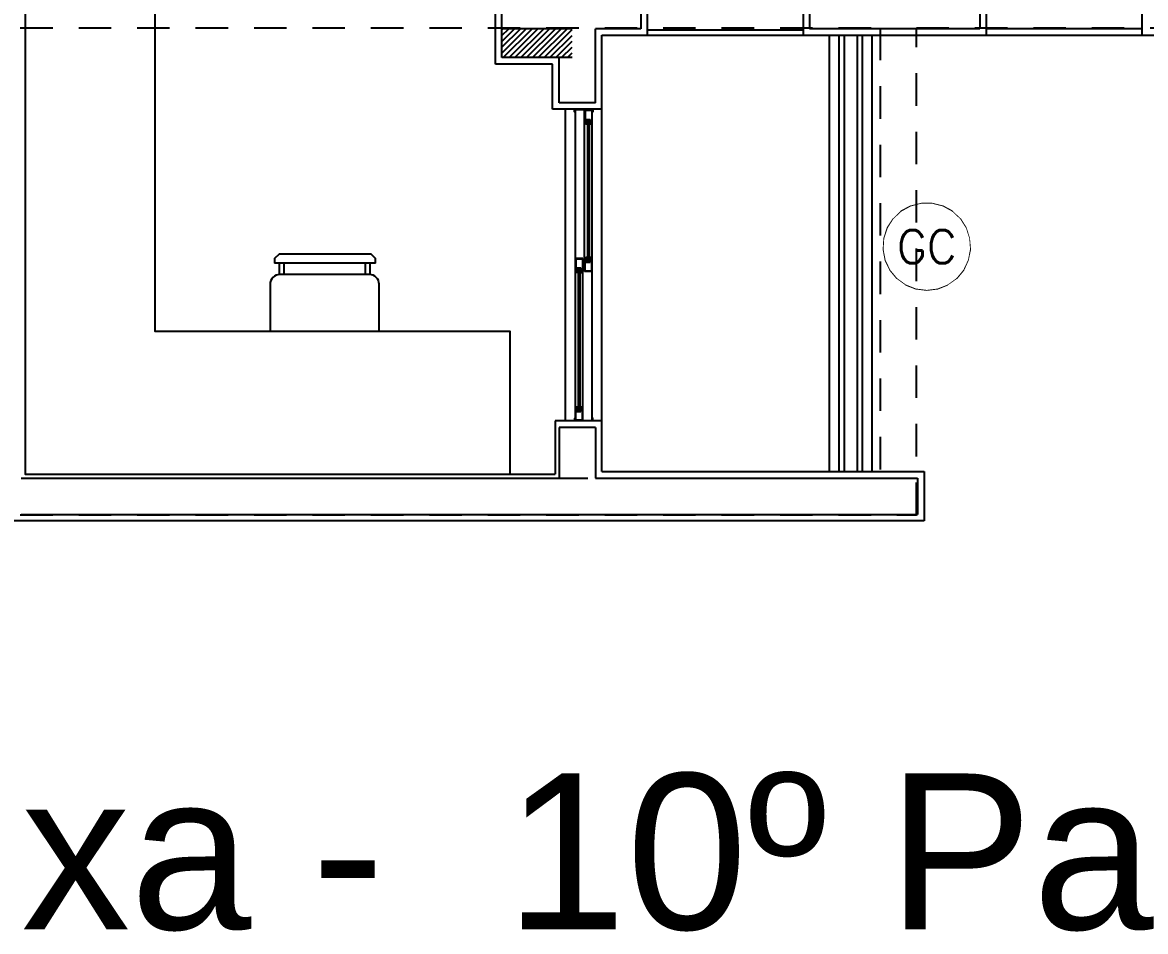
# Model space of a CAD drawing. Header units: millimetres. Extents: x 188.6 to 263.2, y 40.1 to 120.1.
# Drawn here: x 236.949 to 241.272, y 105.883 to 109.383 of the extents above; entities that cross this region are included whole.
import ezdxf
from ezdxf.enums import TextEntityAlignment as Align

# ---------------------------------------------------------------- set-up
doc = ezdxf.new("R2010")
doc.units = ezdxf.units.MM
doc.set_wipeout_variables(frame=1)
doc.linetypes.add('HIDDEN2', pattern=[0.1875, 0.125, -0.0625])
for name, color, linetype in [('ARQ', 8, 'Continuous'), ('ARQ-BASE', 8, 'Continuous'), ('ESTR-VIGAS', 11, 'HIDDEN2'), ('ESTRUTURA', 7, 'Continuous'), ('INC-TEXTO', 7, 'Continuous'), ('TE-ARQ', 8, 'Continuous')]:
    doc.layers.add(name, color=color, linetype=linetype)
doc.styles.add('140-75', font='arial.ttf', dxfattribs={"height": 0.45})
doc.styles.add('ROMANS', font='ROMANS.SHX', dxfattribs={"height": 0.15})

# ---------------------------------------------------------------- blocks, each defined once
blk = doc.blocks.new('A$C1BFF5DEF')
at = {"layer": 'ARQ-BASE'}
h = blk.add_hatch(dxfattribs=at)
h.set_pattern_fill('ANSI31', color=8, scale=0.005)
h.set_pattern_definition([(45, (-2148.590156, -1496.701823), (-0.01122532015, 0.01122532015), [])])
h.paths.add_polyline_path([(39.9053, 0.3049), (40.1753, 0.3049), (40.1753, 0.194), (39.9053, 0.194)])
at = {"layer": 'ARQ-BASE', "color": 8}
for p, q in [((39.8803, 0.169), (39.8803, 3.6198)), ((38.5703, -0.8601, 0.0002), (38.5703, 0.5099, 0.0002)), ((39.9053, 0.194), (39.9053, 0.4449)), ((40.4398, 0.4449), (40.4398, 0.3049)), ((40.4648, 0.4599), (40.4648, 0.2799)), ((41.0648, 0.4599), (41.0648, 0.2799)), ((41.0898, 0.4449), (41.0898, 0.3049)), ((41.7453, 0.4449), (41.7453, 0.3049)), ((41.7703, 0.2799), (41.7703, 0.4599)), ((42.3703, 0.2799), (42.3703, 0.4599)), ((40.1753, 0.3049), (39.9053, 0.3049)), ((40.2653, 0.0199), (40.2653, 0.3049)), ((40.4398, 0.3049), (40.2653, 0.3049)), ((41.7453, 0.3049), (41.0898, 0.3049)), ((40.2903, -1.4), (40.2903, 0.2799)), ((40.2903, 0.2799), (45.7802, 0.2799)), ((41.1664, -1.4), (41.1664, 0.2799)), ((41.2033, -1.4), (41.2033, 0.2799)), ((41.2239, -1.4), (41.2239, 0.2799)), ((41.2739, -1.4), (41.2739, 0.2799)), ((41.2933, -1.4), (41.2933, 0.2799)), ((41.3303, -1.4), (41.3303, 0.2793)), ((40.1753, 0.194), (39.9053, 0.194)), ((40.1253, 0.0199), (40.1253, 0.194)), ((40.1003, 0.169), (39.8803, 0.169)), ((40.1003, -0.0051), (40.1003, 0.169)), ((40.2653, 0.0199), (40.1253, 0.0199)), ((40.2903, -0.0051), (40.1003, -0.0051)), ((40.1503, -1.2051), (40.1503, -0.0051)), ((40.2233, -0.6301), (40.2233, -0.0083)), ((40.2533, -0.0083), (40.2233, -0.0083)), ((40.2253, -0.0103), (40.2253, -0.0448)), ((40.2513, -0.0103), (40.2253, -0.0103)), ((40.2513, -0.0103), (40.2513, -0.0568)), ((40.2233, -0.0468), (40.2433, -0.0468)), ((40.2233, -0.0588), (40.2333, -0.0588)), ((40.2253, -0.0448), (40.2453, -0.0448)), ((40.2253, -0.0488), (40.2253, -0.0568)), ((40.2253, -0.0488), (40.2313, -0.0488)), ((40.2253, -0.0568), (40.2313, -0.0568)), ((40.2313, -0.0568), (40.2313, -0.0488)), ((40.2333, -0.0588), (40.2333, -0.0468)), ((40.2353, -0.0478), (40.2353, -0.5911)), ((40.2413, -0.0478), (40.2353, -0.0478)), ((40.2413, -0.0478), (40.2413, -0.5911)), ((40.2433, -0.0588), (40.2433, -0.0468)), ((40.2433, -0.0588), (40.2533, -0.0588)), ((40.2453, -0.0568), (40.2453, -0.0448)), ((40.2453, -0.0568), (40.2513, -0.0568)), ((39.4189, -0.5976, 0.0002), (39.0303, -0.5976, 0.0002)), ((39.0479, -0.5976, 0.0002), (39.0479, -0.6413, 0.0002)), ((39.0654, -0.5976, 0.0002), (39.0654, -0.6413, 0.0002)), ((39.3803, -0.6413, 0.0002), (39.3804, -0.5976, 0.0002)), ((39.3978, -0.6413, 0.0002), (39.3979, -0.5976, 0.0002)), ((40.2173, -0.5801), (40.1873, -0.5801)), ((40.1893, -0.5821), (40.1893, -0.6161)), ((40.2153, -0.5821), (40.1893, -0.5821)), ((40.2153, -0.5821), (40.2153, -0.6281)), ((40.2173, -1.2023), (40.2173, -0.5801)), ((40.2233, -0.5801), (40.2333, -0.5801)), ((40.2233, -0.5921), (40.2433, -0.5921)), ((40.2253, -0.5901), (40.2253, -0.5821)), ((40.2253, -0.5821), (40.2313, -0.5821)), ((40.2253, -0.5901), (40.2313, -0.5901)), ((40.2253, -0.6281), (40.2253, -0.5941)), ((40.2253, -0.5941), (40.2453, -0.5941)), ((40.2313, -0.5821), (40.2313, -0.5901)), ((40.2333, -0.5801), (40.2333, -0.5921)), ((40.2413, -0.5911), (40.2353, -0.5911)), ((40.2433, -0.5801), (40.2533, -0.5801)), ((40.2433, -0.5801), (40.2433, -0.5921)), ((40.2453, -0.5821), (40.2453, -0.5941)), ((40.2453, -0.5821), (40.2513, -0.5821)), ((40.2513, -0.6281), (40.2513, -0.5821)), ((39.3978, -0.6413, 0.0002), (39.0478, -0.6413, 0.0002)), ((40.1873, -0.6181), (40.2073, -0.6181)), ((40.1873, -0.6301), (40.1973, -0.6301)), ((40.1893, -0.6161), (40.2093, -0.6161)), ((40.1893, -0.6201), (40.1893, -0.6281)), ((40.1893, -0.6201), (40.1953, -0.6201)), ((40.1893, -0.6281), (40.1953, -0.6281)), ((40.1953, -0.6281), (40.1953, -0.6201)), ((40.1973, -0.6301), (40.1973, -0.6181)), ((40.1993, -0.6191), (40.1993, -1.1663)), ((40.2053, -0.6191), (40.1993, -0.6191)), ((40.2053, -0.6191), (40.2053, -1.1663)), ((40.2073, -0.6301), (40.2073, -0.6181)), ((40.2073, -0.6301), (40.2173, -0.6301)), ((40.2093, -0.6281), (40.2093, -0.6161)), ((40.2093, -0.6281), (40.2153, -0.6281)), ((40.2533, -0.6301), (40.2233, -0.6301)), ((40.2513, -0.6281), (40.2253, -0.6281)), ((39.9368, -0.8601, 0.0002), (38.5703, -0.8601, 0.0002)), ((40.1873, -1.1553), (40.1973, -1.1553)), ((40.1893, -1.1573), (40.1953, -1.1573)), ((40.1893, -1.1653), (40.1893, -1.1573)), ((40.1893, -1.1653), (40.1953, -1.1653)), ((40.1953, -1.1573), (40.1953, -1.1653)), ((40.1973, -1.1553), (40.1973, -1.1673)), ((40.2053, -1.1663), (40.1993, -1.1663)), ((40.2073, -1.1553), (40.2073, -1.1673)), ((40.2073, -1.1553), (40.2173, -1.1553)), ((40.2093, -1.1573), (40.2153, -1.1573)), ((40.2093, -1.1573), (40.2093, -1.1693)), ((40.2153, -1.2003), (40.2153, -1.1573)), ((40.2903, -1.2051), (40.1103, -1.2051)), ((40.1103, -1.2051), (40.1103, -1.41)), ((40.1873, -1.1673), (40.2073, -1.1673)), ((40.1873, -1.2023), (40.2173, -1.2023)), ((40.1893, -1.2003), (40.1893, -1.1693)), ((40.1893, -1.1693), (40.2093, -1.1693)), ((40.1893, -1.2003), (40.2153, -1.2003)), ((40.2653, -1.2301), (40.1253, -1.2301)), ((40.1253, -1.2301), (40.1253, -1.425)), ((40.2653, -1.2301), (40.2653, -1.425)), ((38.0553, -1.425), (40.1253, -1.425)), ((38.0703, -1.41), (40.1103, -1.41)), ((40.2653, -1.425), (41.5053, -1.425)), ((40.2903, -1.4), (41.5303, -1.4)), ((41.5053, -1.425), (41.5053, -1.5651)), ((41.5303, -1.4), (41.5303, -1.5901)), ((41.5303, -1.5899), (35.69, -1.5899)), ((38.0553, -1.5651), (41.5053, -1.5649))]:
    blk.add_line(p, q, dxfattribs=at)
for points in [[(38.0703, 3.6198), (38.0703, -1.41), (39.9368, -1.4102), (39.9368, -0.8601), (38.5703, -0.8601), (38.5703, 0.5099), (38.0703, 0.5099)], [(42.3703, 0.3049), (41.7703, 0.3049)], [(41.0648, 0.2999), (40.4648, 0.2999)], [(40.1873, -0.0151), (40.1853, -0.0151), (40.1853, -0.0051)], [(40.2533, -0.0071), (40.1873, -0.0071)], [(40.1873, -0.0071), (40.1873, -1.2031), (40.2533, -1.2031), (40.2533, -0.0071)], [(40.2553, -0.0051), (40.2553, -0.0153), (40.2533, -0.0153)], [(40.1873, -1.1951), (40.1853, -1.1951), (40.1853, -1.2051)], [(40.2553, -1.2051), (40.2553, -1.1949), (40.2533, -1.1949)]]:
    blk.add_lwpolyline(points, dxfattribs=at)
for points in [[(40.2338, -0.0473, -1), (40.2348, -0.0473), (40.2348, -0.0638), (40.2333, -0.0638, -0.38517), (40.2283, -0.0593), (40.2333, -0.0593, 0.414214), (40.2338, -0.0588)], [(40.2428, -0.0588, 0.414214), (40.2433, -0.0593), (40.2483, -0.0593, -0.38517), (40.2433, -0.0638), (40.2418, -0.0638), (40.2418, -0.0473, -1), (40.2428, -0.0473)], [(40.2283, -0.5796), (40.2333, -0.5796, -0.414214), (40.2338, -0.5801), (40.2338, -0.5916, 1), (40.2348, -0.5916), (40.2348, -0.5751), (40.2333, -0.5751, 0.38517)], [(40.2418, -0.5916, 1), (40.2428, -0.5916), (40.2428, -0.5801, -0.414214), (40.2433, -0.5796), (40.2483, -0.5796, 0.38517), (40.2433, -0.5751), (40.2418, -0.5751)], [(40.1923, -0.6306), (40.1973, -0.6306, 0.414214), (40.1978, -0.6301), (40.1978, -0.6186, -1), (40.1988, -0.6186), (40.1988, -0.6351), (40.1973, -0.6351, -0.38517)], [(40.2058, -0.6351), (40.2073, -0.6351, 0.38517), (40.2123, -0.6306), (40.2073, -0.6306, -0.414214), (40.2068, -0.6301), (40.2068, -0.6186, 1), (40.2058, -0.6186)], [(40.1923, -1.1548), (40.1973, -1.1548, -0.414214), (40.1978, -1.1553), (40.1978, -1.1668, 1), (40.1988, -1.1668), (40.1988, -1.1503), (40.1973, -1.1503, 0.38517)], [(40.2058, -1.1668, 1), (40.2068, -1.1668), (40.2068, -1.1553, -0.414214), (40.2073, -1.1548), (40.2123, -1.1548, 0.38517), (40.2073, -1.1503), (40.2058, -1.1503)]]:
    blk.add_lwpolyline(points, format="xyb", close=True, dxfattribs=at)
at = {"layer": 'ARQ-BASE', "color": 8, "elevation": 0.0002}
blk.add_lwpolyline([(39.4189, -0.5977), (39.4189, -0.5802), (39.4014, -0.5627), (39.0478, -0.5627), (39.0303, -0.5802), (39.0303, -0.5977)], dxfattribs=at)
for points in [[(39.0503, -0.6413, 0.414214), (39.0128, -0.6788), (39.0128, -0.8601)], [(39.4328, -0.8601), (39.4328, -0.6788, 0.414214), (39.3953, -0.6413)]]:
    blk.add_lwpolyline(points, format="xyb", dxfattribs=at)
blk = doc.blocks.new('INC-OBJETO')
at = {"color": 0}
blk.add_lwpolyline([(0, 0.002084), (-0.000518, 0.002019), (-0.001004, 0.001827), (-0.001427, 0.001519), (-0.00176, 0.001117), (-0.001982, 0.000644), (-0.00208, 0.000131), (-0.002047, -0.000391), (-0.001886, -0.000887), (-0.001606, -0.001329), (-0.001225, -0.001686), (-0.000767, -0.001938), (-0.000261, -0.002068), (0.000261, -0.002068), (0.000767, -0.001938), (0.001225, -0.001686), (0.001606, -0.001329), (0.001886, -0.000887), (0.002047, -0.000391), (0.00208, 0.000131), (0.001982, 0.000644), (0.00176, 0.001117), (0.001427, 0.001519), (0.001004, 0.001827), (0.000518, 0.002019)], close=True, dxfattribs=at)
blk.add_wipeout([(0, 0.002084), (-0.000518, 0.002019), (-0.001004, 0.001827), (-0.001427, 0.001519), (-0.00176, 0.001117), (-0.001982, 0.000644), (-0.00208, 0.000131), (-0.002047, -0.000391), (-0.001886, -0.000887), (-0.001606, -0.001329), (-0.001225, -0.001686), (-0.000767, -0.001938), (-0.000261, -0.002068), (0.000261, -0.002068), (0.000767, -0.001938), (0.001225, -0.001686), (0.001606, -0.001329), (0.001886, -0.000887), (0.002047, -0.000391), (0.00208, 0.000131), (0.001982, 0.000644), (0.00176, 0.001117), (0.001427, 0.001519), (0.001004, 0.001827), (0.000518, 0.002019)], dxfattribs=at)
at = {"color": 0, "style": 'ROMANS', "width": 1.285725}
blk.add_attdef('OBJETO', text='', height=0.0016, dxfattribs=at).set_placement((-0.001786, -0.00083), (0.001643, -0.00083), align=Align.FIT)
blk = doc.blocks.new('COBERTURA_29-09-2016')
at = {"layer": 'ESTR-VIGAS'}
for points in [[(30.26, 1.735), (33.57, 1.735)], [(33.57, 1.735), (33.57, 0)], [(33.71, 1.735), (37.6602, 1.735)], [(33.71, -0.14), (33.71, 1.735)], [(33.57, 0), (30.26, 0)], [(30.26, -0.14), (33.71, -0.14)]]:
    blk.add_lwpolyline(points, dxfattribs=at)

msp = doc.modelspace()

# ---------------------------------------------------------------- block references
at = {"layer": 'ARQ'}
msp.add_blockref('A$C1BFF5DEF', (198.8891, 109.0543), dxfattribs=at)

# ---------------------------------------------------------------- next in the draw order: block references
at = {"layer": 'INC-TEXTO'}
ref = msp.add_blockref('INC-OBJETO', (240.4299, 108.5203), dxfattribs=dict(at, xscale=80, yscale=80, zscale=80, rotation=180))
ref.add_attrib('OBJETO', 'GC', dxfattribs={"layer": '0', "height": 0.128, "style": 'ROMANS'}).set_placement((240.4299, 108.5203), align=Align.MIDDLE_CENTER)

# ---------------------------------------------------------------- next in the draw order: texts
at = {"layer": 'TE-ARQ', "color": 7, "style": '140-75'}
msp.add_text('Planta Baixa -  10º Pavimento', height=0.6, dxfattribs=at).set_placement((233.124, 105.8918))

# ---------------------------------------------------------------- next in the draw order: block references
at = {"layer": 'ESTRUTURA'}
msp.add_blockref('COBERTURA_29-09-2016', (206.6802, 107.6277), dxfattribs=at)

doc.saveas('drawing.dxf')
